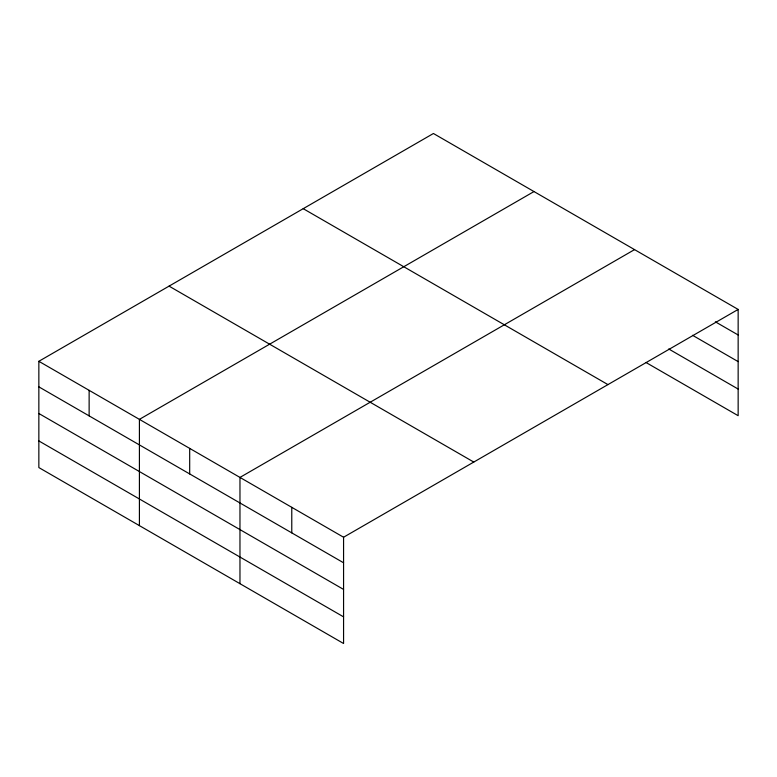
<?xml version="1.0" encoding="UTF-8"?>
<svg xmlns="http://www.w3.org/2000/svg" width="777" height="777" viewBox="0 0 777 777"><rect width="100%" height="100%" fill="white"/><g stroke="black" fill="none" stroke-linecap="round" stroke-linejoin="round"><path stroke-width="1.17" d="M38.85 361.305L343.57 537.237L343.57 643.502L38.85 467.569L38.85 361.305L433.43 133.498L738.15 309.431L738.15 415.695L645.94 362.461M533.984 191.56L139.413 419.366L139.413 525.631M634.547 249.611L239.967 477.418L239.967 583.682M343.57 537.237L738.15 309.431M715.355 321.814L738.15 334.974M692.56 335.295L738.15 361.616M668.735 348.98L738.15 389.054M303.215 208.673L607.944 384.605M169.056 286.13L473.785 462.062M38.85 386.849L343.57 562.781M38.85 413.49L343.57 589.422M38.85 440.928L343.57 616.86M291.773 507.332L291.773 532.876M189.685 448.397L189.685 473.941M89.132 390.336L89.132 415.88"/></g></svg>
